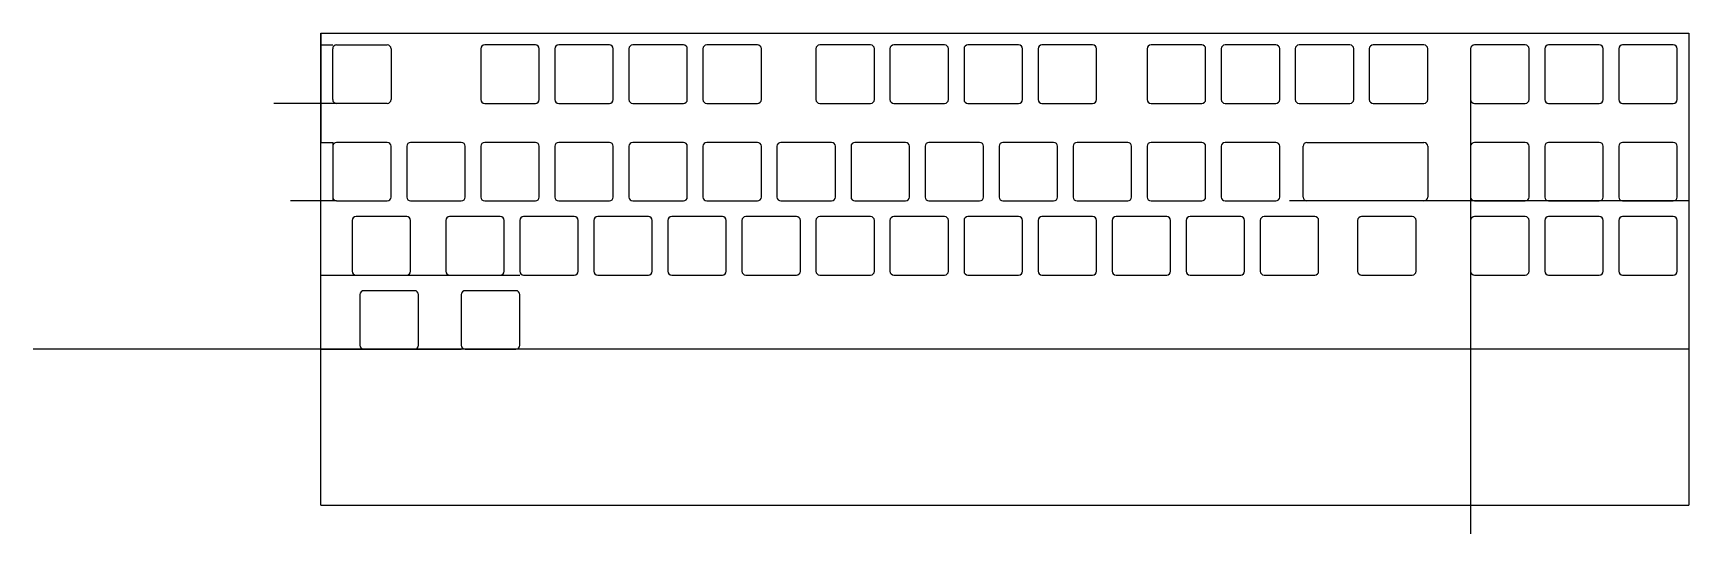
# Model space of a CAD drawing. Header units: millimetres. Extents: x 44145 to 48394, y 106986 to 108270.
import ezdxf

# ---------------------------------------------------------------- set-up
doc = ezdxf.new("R2010")
doc.units = ezdxf.units.MM

msp = doc.modelspace()

# ---------------------------------------------------------------- linework, layer by layer
for p, q in [((44883.8, 107059.5), (44883.8, 108269.5)), ((44883.8, 108269.5), (44883.8, 108239.5)), ((44883.8, 108269.5), (48393.8, 108269.5)), ((44883.8, 108269.5), (44883.8, 107989.5)), ((48393.8, 108269.5), (48393.8, 107059.5)), ((48393.8, 108269.5), (48393.8, 107839.5)), ((48393.8, 108269.5), (48393.8, 107649.5)), ((48393.8, 108269.5), (48393.8, 107459.5)), ((44883.8, 108239.5), (44913.8, 108239.5)), ((44913.8, 108099.5), (44913.8, 108229.5)), ((44923.8, 108239.5), (45053.8, 108239.5)), ((45063.8, 108229.5), (45063.8, 108099.5)), ((45293.8, 108229.5), (45293.8, 108099.5)), ((45433.8, 108239.5), (45303.8, 108239.5)), ((45443.8, 108099.5), (45443.8, 108229.5)), ((45483.8, 108229.5), (45483.8, 108099.5)), ((45623.8, 108239.5), (45493.8, 108239.5)), ((45633.8, 108099.5), (45633.8, 108229.5)), ((45673.8, 108229.5), (45673.8, 108099.5)), ((45813.8, 108239.5), (45683.8, 108239.5)), ((45823.8, 108099.5), (45823.8, 108229.5)), ((45863.8, 108229.5), (45863.8, 108099.5)), ((46003.8, 108239.5), (45873.8, 108239.5)), ((46013.8, 108099.5), (46013.8, 108229.5)), ((46153.8, 108229.5), (46153.8, 108099.5)), ((46293.8, 108239.5), (46163.8, 108239.5)), ((46303.8, 108099.5), (46303.8, 108229.5)), ((46343.8, 108229.5), (46343.8, 108099.5)), ((46483.8, 108239.5), (46353.8, 108239.5)), ((46493.8, 108099.5), (46493.8, 108229.5)), ((46533.8, 108229.5), (46533.8, 108099.5)), ((46673.8, 108239.5), (46543.8, 108239.5)), ((46683.8, 108099.5), (46683.8, 108229.5)), ((46723.8, 108229.5), (46723.8, 108099.5)), ((46863.8, 108239.5), (46733.8, 108239.5)), ((46873.8, 108099.5), (46873.8, 108229.5)), ((47003.8, 108229.5), (47003.8, 108099.5)), ((47143.8, 108239.5), (47013.8, 108239.5)), ((47153.8, 108099.5), (47153.8, 108229.5)), ((47193.8, 108229.5), (47193.8, 108099.5)), ((47333.8, 108239.5), (47203.8, 108239.5)), ((47343.8, 108099.5), (47343.8, 108229.5)), ((47383.8, 108229.5), (47383.8, 108099.5)), ((47523.8, 108239.5), (47393.8, 108239.5)), ((47533.8, 108099.5), (47533.8, 108229.5)), ((47573.8, 108229.5), (47573.8, 108099.5)), ((47713.8, 108239.5), (47583.8, 108239.5)), ((47723.8, 108099.5), (47723.8, 108229.5)), ((47833.8, 108229.5), (47833.8, 108099.5)), ((47973.8, 108239.5), (47843.8, 108239.5)), ((47983.8, 108099.5), (47983.8, 108229.5)), ((48023.8, 108229.5), (48023.8, 108099.5)), ((48163.8, 108239.5), (48033.8, 108239.5)), ((48173.8, 108099.5), (48173.8, 108229.5)), ((48213.8, 108229.5), (48213.8, 108099.5)), ((48353.8, 108239.5), (48223.8, 108239.5)), ((48363.8, 108099.5), (48363.8, 108229.5)), ((44923.8, 108089.5), (44762.4, 108089.5)), ((45053.8, 108089.5), (44923.8, 108089.5)), ((45303.8, 108089.5), (45433.8, 108089.5)), ((45493.8, 108089.5), (45623.8, 108089.5)), ((45683.8, 108089.5), (45813.8, 108089.5)), ((45873.8, 108089.5), (46003.8, 108089.5)), ((46163.8, 108089.5), (46293.8, 108089.5)), ((46353.8, 108089.5), (46483.8, 108089.5)), ((46543.8, 108089.5), (46673.8, 108089.5)), ((46733.8, 108089.5), (46863.8, 108089.5)), ((47013.8, 108089.5), (47143.8, 108089.5)), ((47203.8, 108089.5), (47333.8, 108089.5)), ((47393.8, 108089.5), (47523.8, 108089.5)), ((47583.8, 108089.5), (47713.8, 108089.5)), ((47833.8, 108099.5), (47833.8, 107714.8)), ((47843.8, 108089.5), (47973.8, 108089.5)), ((48033.8, 108089.5), (48163.8, 108089.5)), ((48223.8, 108089.5), (48353.8, 108089.5)), ((44883.8, 107989.5), (44913.8, 107989.5)), ((44913.8, 107989.5), (44913.8, 107839.5)), ((44913.8, 107979.5), (44913.8, 107849.5)), ((45053.8, 107989.5), (44923.8, 107989.5)), ((45063.8, 107849.5), (45063.8, 107979.5)), ((45103.8, 107979.5), (45103.8, 107849.5)), ((45243.8, 107989.5), (45113.8, 107989.5)), ((45253.8, 107849.5), (45253.8, 107979.5)), ((45293.8, 107979.5), (45293.8, 107849.5)), ((45433.8, 107989.5), (45303.8, 107989.5)), ((45443.8, 107849.5), (45443.8, 107979.5)), ((45483.8, 107979.5), (45483.8, 107849.5)), ((45623.8, 107989.5), (45493.8, 107989.5)), ((45633.8, 107849.5), (45633.8, 107979.5)), ((45673.8, 107979.5), (45673.8, 107849.5)), ((45813.8, 107989.5), (45683.8, 107989.5)), ((45823.8, 107849.5), (45823.8, 107979.5)), ((45863.8, 107979.5), (45863.8, 107849.5)), ((46003.8, 107989.5), (45873.8, 107989.5)), ((46013.8, 107849.5), (46013.8, 107979.5)), ((46053.8, 107979.5), (46053.8, 107849.5)), ((46193.8, 107989.5), (46063.8, 107989.5)), ((46203.8, 107849.5), (46203.8, 107979.5)), ((46243.8, 107979.5), (46243.8, 107849.5)), ((46383.8, 107989.5), (46253.8, 107989.5)), ((46393.8, 107849.5), (46393.8, 107979.5)), ((46433.8, 107979.5), (46433.8, 107849.5)), ((46573.8, 107989.5), (46443.8, 107989.5)), ((46583.8, 107849.5), (46583.8, 107979.5)), ((46623.8, 107979.5), (46623.8, 107849.5)), ((46763.8, 107989.5), (46633.8, 107989.5)), ((46773.8, 107849.5), (46773.8, 107979.5)), ((46813.8, 107979.5), (46813.8, 107849.5)), ((46953.8, 107989.5), (46823.8, 107989.5)), ((46963.8, 107849.5), (46963.8, 107979.5)), ((47003.8, 107979.5), (47003.8, 107849.5)), ((47143.8, 107989.5), (47013.8, 107989.5)), ((47153.8, 107849.5), (47153.8, 107979.5)), ((47193.8, 107979.5), (47193.8, 107849.5)), ((47333.8, 107989.5), (47203.8, 107989.5)), ((47343.8, 107849.5), (47343.8, 107979.5)), ((47403.8, 107849.5), (47403.8, 107979.5)), ((47413.8, 107989.5), (47713.8, 107989.5)), ((47723.8, 107979.5), (47723.8, 107849.5)), ((47833.8, 107979.5), (47833.8, 107849.5)), ((47973.8, 107989.5), (47843.8, 107989.5)), ((47983.8, 107849.5), (47983.8, 107979.5)), ((48023.8, 107979.5), (48023.8, 107849.5)), ((48163.8, 107989.5), (48033.8, 107989.5)), ((48173.8, 107849.5), (48173.8, 107979.5)), ((48213.8, 107979.5), (48213.8, 107849.5)), ((48353.8, 107989.5), (48223.8, 107989.5)), ((48363.8, 107849.5), (48363.8, 107979.5)), ((44923.8, 107839.5), (44805.2, 107839.5)), ((44923.8, 107839.5), (45053.8, 107839.5)), ((45113.8, 107839.5), (45243.8, 107839.5)), ((45303.8, 107839.5), (45433.8, 107839.5)), ((45493.8, 107839.5), (45623.8, 107839.5)), ((45683.8, 107839.5), (45813.8, 107839.5)), ((45873.8, 107839.5), (46003.8, 107839.5)), ((46063.8, 107839.5), (46193.8, 107839.5)), ((46253.8, 107839.5), (46383.8, 107839.5)), ((46443.8, 107839.5), (46573.8, 107839.5)), ((46633.8, 107839.5), (46763.8, 107839.5)), ((46823.8, 107839.5), (46953.8, 107839.5)), ((47013.8, 107839.5), (47143.8, 107839.5)), ((47203.8, 107839.5), (47333.8, 107839.5)), ((48393.8, 107839.5), (47369, 107839.5)), ((47713.8, 107839.5), (47413.8, 107839.5)), ((47843.8, 107839.5), (47973.8, 107839.5)), ((48033.8, 107839.5), (48163.8, 107839.5)), ((48223.8, 107839.5), (48353.8, 107839.5)), ((44963.8, 107789.5), (44963.8, 107659.5)), ((45103.8, 107799.5), (44973.8, 107799.5)), ((45113.8, 107659.5), (45113.8, 107789.5)), ((45203.8, 107789.5), (45203.8, 107659.5)), ((45343.8, 107799.5), (45213.8, 107799.5)), ((45353.8, 107659.5), (45353.8, 107789.5)), ((45393.8, 107789.5), (45393.8, 107659.5)), ((45533.8, 107799.5), (45403.8, 107799.5)), ((45543.8, 107659.5), (45543.8, 107789.5)), ((45583.8, 107789.5), (45583.8, 107659.5)), ((45723.8, 107799.5), (45593.8, 107799.5)), ((45733.8, 107659.5), (45733.8, 107789.5)), ((45773.8, 107789.5), (45773.8, 107659.5)), ((45913.8, 107799.5), (45783.8, 107799.5)), ((45923.8, 107659.5), (45923.8, 107789.5)), ((45963.8, 107789.5), (45963.8, 107659.5)), ((46103.8, 107799.5), (45973.8, 107799.5)), ((46113.8, 107659.5), (46113.8, 107789.5)), ((46153.8, 107789.5), (46153.8, 107659.5)), ((46293.8, 107799.5), (46163.8, 107799.5)), ((46303.8, 107659.5), (46303.8, 107789.5)), ((46343.8, 107789.5), (46343.8, 107659.5)), ((46483.8, 107799.5), (46353.8, 107799.5)), ((46493.8, 107659.5), (46493.8, 107789.5)), ((46533.8, 107789.5), (46533.8, 107659.5)), ((46673.8, 107799.5), (46543.8, 107799.5)), ((46683.8, 107659.5), (46683.8, 107789.5)), ((46723.8, 107789.5), (46723.8, 107659.5)), ((46863.8, 107799.5), (46733.8, 107799.5)), ((46873.8, 107659.5), (46873.8, 107789.5)), ((46913.8, 107789.5), (46913.8, 107659.5)), ((47053.8, 107799.5), (46923.8, 107799.5)), ((47063.8, 107659.5), (47063.8, 107789.5)), ((47103.8, 107789.5), (47103.8, 107659.5)), ((47243.8, 107799.5), (47113.8, 107799.5)), ((47253.8, 107659.5), (47253.8, 107789.5)), ((47293.8, 107789.5), (47293.8, 107659.5)), ((47433.8, 107799.5), (47303.8, 107799.5)), ((47443.8, 107659.5), (47443.8, 107789.5)), ((47543.8, 107789.5), (47543.8, 107659.5)), ((47683.8, 107799.5), (47553.8, 107799.5)), ((47693.8, 107659.5), (47693.8, 107789.5)), ((47833.8, 107789.5), (47833.8, 107659.5)), ((47973.8, 107799.5), (47843.8, 107799.5)), ((47983.8, 107659.5), (47983.8, 107789.5)), ((48023.8, 107789.5), (48023.8, 107659.5)), ((48163.8, 107799.5), (48033.8, 107799.5)), ((48173.8, 107659.5), (48173.8, 107789.5)), ((48213.8, 107789.5), (48213.8, 107659.5)), ((48353.8, 107799.5), (48223.8, 107799.5)), ((48363.8, 107659.5), (48363.8, 107789.5)), ((47833.8, 107714.8), (47833.8, 106986.2)), ((44883.8, 107649.5), (44963.8, 107649.5)), ((44883.8, 107649.5), (45203.8, 107649.5)), ((44883.8, 107649.5), (45393.8, 107649.5)), ((44973.8, 107649.5), (45103.8, 107649.5)), ((45213.8, 107649.5), (45343.8, 107649.5)), ((45403.8, 107649.5), (45533.8, 107649.5)), ((45593.8, 107649.5), (45723.8, 107649.5)), ((45783.8, 107649.5), (45913.8, 107649.5)), ((45973.8, 107649.5), (46103.8, 107649.5)), ((46163.8, 107649.5), (46293.8, 107649.5)), ((46353.8, 107649.5), (46483.8, 107649.5)), ((46543.8, 107649.5), (46673.8, 107649.5)), ((46733.8, 107649.5), (46863.8, 107649.5)), ((46923.8, 107649.5), (47053.8, 107649.5)), ((47113.8, 107649.5), (47243.8, 107649.5)), ((47303.8, 107649.5), (47433.8, 107649.5)), ((47553.8, 107649.5), (47683.8, 107649.5)), ((47843.8, 107649.5), (47973.8, 107649.5)), ((48033.8, 107649.5), (48163.8, 107649.5)), ((48223.8, 107649.5), (48353.8, 107649.5)), ((44983.8, 107599.5), (44983.8, 107469.5)), ((45123.8, 107609.5), (44993.8, 107609.5)), ((45133.8, 107469.5), (45133.8, 107599.5)), ((45243.8, 107599.5), (45243.8, 107469.5)), ((45383.8, 107609.5), (45253.8, 107609.5)), ((45393.8, 107469.5), (45393.8, 107599.5)), ((48393.8, 107459.5), (44145.1, 107459.5)), ((44883.8, 107459.5), (44983.8, 107459.5)), ((44883.8, 107459.5), (45243.8, 107459.5)), ((44993.8, 107459.5), (45123.8, 107459.5)), ((45253.8, 107459.5), (45383.8, 107459.5)), ((44883.8, 107059.5), (48393.8, 107059.5))]:
    msp.add_line(p, q)
for centre, start, end in [((44923.8, 108229.5), 90, 180), ((45053.8, 108229.5), 0, 90), ((45303.8, 108229.5), 90, 180), ((45433.8, 108229.5), 0, 90), ((45493.8, 108229.5), 90, 180), ((45623.8, 108229.5), 0, 90), ((45683.8, 108229.5), 90, 180), ((45813.8, 108229.5), 0, 90), ((45873.8, 108229.5), 90, 180), ((46003.8, 108229.5), 0, 90), ((46163.8, 108229.5), 90, 180), ((46293.8, 108229.5), 0, 90), ((46353.8, 108229.5), 90, 180), ((46483.8, 108229.5), 0, 90), ((46543.8, 108229.5), 90, 180), ((46673.8, 108229.5), 0, 90), ((46733.8, 108229.5), 90, 180), ((46863.8, 108229.5), 0, 90), ((47013.8, 108229.5), 90, 180), ((47143.8, 108229.5), 0, 90), ((47203.8, 108229.5), 90, 180), ((47333.8, 108229.5), 0, 90), ((47393.8, 108229.5), 90, 180), ((47523.8, 108229.5), 0, 90), ((47583.8, 108229.5), 90, 180), ((47713.8, 108229.5), 0, 90), ((47843.8, 108229.5), 90, 180), ((47973.8, 108229.5), 0, 90), ((48033.8, 108229.5), 90, 180), ((48163.8, 108229.5), 0, 90), ((48223.8, 108229.5), 90, 180), ((48353.8, 108229.5), 0, 90), ((44923.8, 108099.5), 180, 270), ((45053.8, 108099.5), 270, 0), ((45303.8, 108099.5), 180, 270), ((45433.8, 108099.5), 270, 0), ((45493.8, 108099.5), 180, 270), ((45623.8, 108099.5), 270, 0), ((45683.8, 108099.5), 180, 270), ((45813.8, 108099.5), 270, 0), ((45873.8, 108099.5), 180, 270), ((46003.8, 108099.5), 270, 0), ((46163.8, 108099.5), 180, 270), ((46293.8, 108099.5), 270, 0), ((46353.8, 108099.5), 180, 270), ((46483.8, 108099.5), 270, 0), ((46543.8, 108099.5), 180, 270), ((46673.8, 108099.5), 270, 0), ((46733.8, 108099.5), 180, 270), ((46863.8, 108099.5), 270, 0), ((47013.8, 108099.5), 180, 270), ((47143.8, 108099.5), 270, 0), ((47203.8, 108099.5), 180, 270), ((47333.8, 108099.5), 270, 0), ((47393.8, 108099.5), 180, 270), ((47523.8, 108099.5), 270, 0), ((47583.8, 108099.5), 180, 270), ((47713.8, 108099.5), 270, 0), ((47843.8, 108099.5), 180, 270), ((47973.8, 108099.5), 270, 0), ((48033.8, 108099.5), 180, 270), ((48163.8, 108099.5), 270, 0), ((48223.8, 108099.5), 180, 270), ((48353.8, 108099.5), 270, 0), ((44923.8, 107979.5), 90, 180), ((45053.8, 107979.5), 0, 90), ((45113.8, 107979.5), 90, 180), ((45243.8, 107979.5), 0, 90), ((45303.8, 107979.5), 90, 180), ((45433.8, 107979.5), 0, 90), ((45493.8, 107979.5), 90, 180), ((45623.8, 107979.5), 0, 90), ((45683.8, 107979.5), 90, 180), ((45813.8, 107979.5), 0, 90), ((45873.8, 107979.5), 90, 180), ((46003.8, 107979.5), 0, 90), ((46063.8, 107979.5), 90, 180), ((46193.8, 107979.5), 0, 90), ((46253.8, 107979.5), 90, 180), ((46383.8, 107979.5), 0, 90), ((46443.8, 107979.5), 90, 180), ((46573.8, 107979.5), 0, 90), ((46633.8, 107979.5), 90, 180), ((46763.8, 107979.5), 0, 90), ((46823.8, 107979.5), 90, 180), ((46953.8, 107979.5), 0, 90), ((47013.8, 107979.5), 90, 180), ((47143.8, 107979.5), 0, 90), ((47203.8, 107979.5), 90, 180), ((47333.8, 107979.5), 0, 90), ((47413.8, 107979.5), 90, 180), ((47713.8, 107979.5), 0, 90), ((47843.8, 107979.5), 90, 180), ((47973.8, 107979.5), 0, 90), ((48033.8, 107979.5), 90, 180), ((48163.8, 107979.5), 0, 90), ((48223.8, 107979.5), 90, 180), ((48353.8, 107979.5), 0, 90), ((44923.8, 107849.5), 180, 270), ((45053.8, 107849.5), 270, 0), ((45113.8, 107849.5), 180, 270), ((45243.8, 107849.5), 270, 0), ((45303.8, 107849.5), 180, 270), ((45433.8, 107849.5), 270, 0), ((45493.8, 107849.5), 180, 270), ((45623.8, 107849.5), 270, 0), ((45683.8, 107849.5), 180, 270), ((45813.8, 107849.5), 270, 0), ((45873.8, 107849.5), 180, 270), ((46003.8, 107849.5), 270, 0), ((46063.8, 107849.5), 180, 270), ((46193.8, 107849.5), 270, 0), ((46253.8, 107849.5), 180, 270), ((46383.8, 107849.5), 270, 0), ((46443.8, 107849.5), 180, 270), ((46573.8, 107849.5), 270, 0), ((46633.8, 107849.5), 180, 270), ((46763.8, 107849.5), 270, 0), ((46823.8, 107849.5), 180, 270), ((46953.8, 107849.5), 270, 0), ((47013.8, 107849.5), 180, 270), ((47143.8, 107849.5), 270, 0), ((47203.8, 107849.5), 180, 270), ((47333.8, 107849.5), 270, 0), ((47413.8, 107849.5), 180, 270), ((47713.8, 107849.5), 270, 0), ((47843.8, 107849.5), 180, 270), ((47973.8, 107849.5), 270, 0), ((48033.8, 107849.5), 180, 270), ((48163.8, 107849.5), 270, 0), ((48223.8, 107849.5), 180, 270), ((48353.8, 107849.5), 270, 0), ((44973.8, 107789.5), 90, 180), ((45103.8, 107789.5), 0, 90), ((45213.8, 107789.5), 90, 180), ((45343.8, 107789.5), 0, 90), ((45403.8, 107789.5), 90, 180), ((45533.8, 107789.5), 0, 90), ((45593.8, 107789.5), 90, 180), ((45723.8, 107789.5), 0, 90), ((45783.8, 107789.5), 90, 180), ((45913.8, 107789.5), 0, 90), ((45973.8, 107789.5), 90, 180), ((46103.8, 107789.5), 0, 90), ((46163.8, 107789.5), 90, 180), ((46293.8, 107789.5), 0, 90), ((46353.8, 107789.5), 90, 180), ((46483.8, 107789.5), 0, 90), ((46543.8, 107789.5), 90, 180), ((46673.8, 107789.5), 0, 90), ((46733.8, 107789.5), 90, 180), ((46863.8, 107789.5), 0, 90), ((46923.8, 107789.5), 90, 180), ((47053.8, 107789.5), 0, 90), ((47113.8, 107789.5), 90, 180), ((47243.8, 107789.5), 0, 90), ((47303.8, 107789.5), 90, 180), ((47433.8, 107789.5), 0, 90), ((47553.8, 107789.5), 90, 180), ((47683.8, 107789.5), 0, 90), ((47843.8, 107789.5), 90, 180), ((47973.8, 107789.5), 0, 90), ((48033.8, 107789.5), 90, 180), ((48163.8, 107789.5), 0, 90), ((48223.8, 107789.5), 90, 180), ((48353.8, 107789.5), 0, 90), ((44973.8, 107659.5), 180, 270), ((45103.8, 107659.5), 270, 0), ((45213.8, 107659.5), 180, 270), ((45343.8, 107659.5), 270, 0), ((45403.8, 107659.5), 180, 270), ((45533.8, 107659.5), 270, 0), ((45593.8, 107659.5), 180, 270), ((45723.8, 107659.5), 270, 0), ((45783.8, 107659.5), 180, 270), ((45913.8, 107659.5), 270, 0), ((45973.8, 107659.5), 180, 270), ((46103.8, 107659.5), 270, 0), ((46163.8, 107659.5), 180, 270), ((46293.8, 107659.5), 270, 0), ((46353.8, 107659.5), 180, 270), ((46483.8, 107659.5), 270, 0), ((46543.8, 107659.5), 180, 270), ((46673.8, 107659.5), 270, 0), ((46733.8, 107659.5), 180, 270), ((46863.8, 107659.5), 270, 0), ((46923.8, 107659.5), 180, 270), ((47053.8, 107659.5), 270, 0), ((47113.8, 107659.5), 180, 270), ((47243.8, 107659.5), 270, 0), ((47303.8, 107659.5), 180, 270), ((47433.8, 107659.5), 270, 0), ((47553.8, 107659.5), 180, 270), ((47683.8, 107659.5), 270, 0), ((47843.8, 107659.5), 180, 270), ((47973.8, 107659.5), 270, 0), ((48033.8, 107659.5), 180, 270), ((48163.8, 107659.5), 270, 0), ((48223.8, 107659.5), 180, 270), ((48353.8, 107659.5), 270, 0), ((44993.8, 107599.5), 90, 180), ((45123.8, 107599.5), 0, 90), ((45253.8, 107599.5), 90, 180), ((45383.8, 107599.5), 0, 90), ((44993.8, 107469.5), 180, 270), ((45123.8, 107469.5), 270, 0), ((45253.8, 107469.5), 180, 270), ((45383.8, 107469.5), 270, 0)]:
    msp.add_arc(centre, 10, start, end)

doc.saveas('drawing.dxf')
